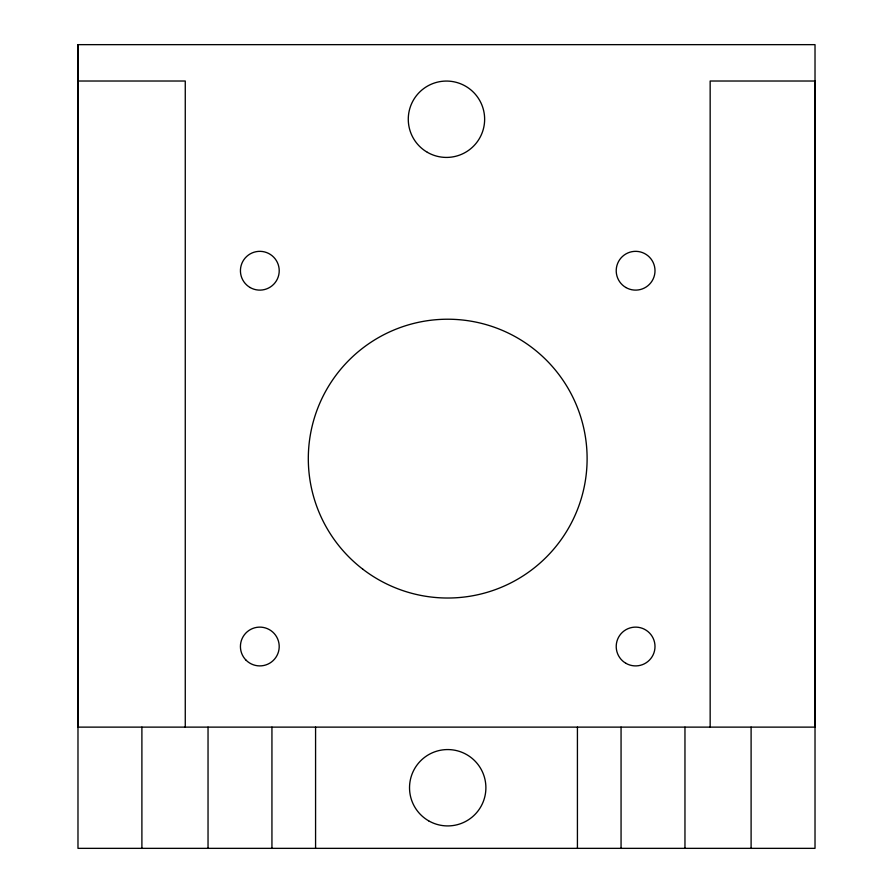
<?xml version="1.0" encoding="UTF-8"?>
<svg xmlns="http://www.w3.org/2000/svg" width="893" height="893" viewBox="0 0 893 893"><rect width="100%" height="100%" fill="white"/><g stroke="black" fill="none" stroke-linecap="round" stroke-linejoin="round"><path stroke-width="1.34" d="M77.981 44.65L77.981 848.35L815.019 848.35L815.019 44.65L77.981 44.65L77.981 727.125L815.019 727.125L815.019 81.017L710.158 81.017L710.158 727.125M185.264 727.125L185.264 81.017L77.981 81.017M751.102 727.125L751.102 848.35M684.964 727.125L684.964 848.35M621.059 727.125L621.059 848.35M577.425 727.125L577.425 848.35M315.575 727.125L315.575 848.35M271.941 727.125L271.941 848.35M208.036 727.125L208.036 848.35M141.898 727.125L141.898 848.35M428.618 820.812A38.187 38.187 0 0 0 485.892 787.738A38.187 38.187 0 0 0 428.618 754.674A38.187 38.187 0 0 0 428.618 820.812M246.1 660.228A19.4 19.4 0 0 0 278.549 651.533A19.4 19.4 0 0 0 254.795 627.779A19.4 19.4 0 0 0 246.1 660.228M625.904 663.309A19.4 19.4 0 0 0 655.004 646.521A19.4 19.4 0 0 0 625.904 629.721A19.4 19.4 0 0 0 625.904 663.309M625.904 287.524A19.4 19.4 0 0 0 655.004 270.724A19.4 19.4 0 0 0 625.904 253.936A19.4 19.4 0 0 0 625.904 287.524M250.118 287.524A19.4 19.4 0 0 0 279.219 270.724A19.4 19.4 0 0 0 250.118 253.936A19.4 19.4 0 0 0 250.118 287.524M362.848 569.221A139.408 139.408 0 0 0 585.92 476.817A139.408 139.408 0 0 0 394.36 329.83A139.408 139.408 0 0 0 362.848 569.221M427.367 152.312A38.187 38.187 0 0 0 484.642 119.249A38.187 38.187 0 0 0 427.367 86.174A38.187 38.187 0 0 0 427.367 152.312"/></g></svg>
